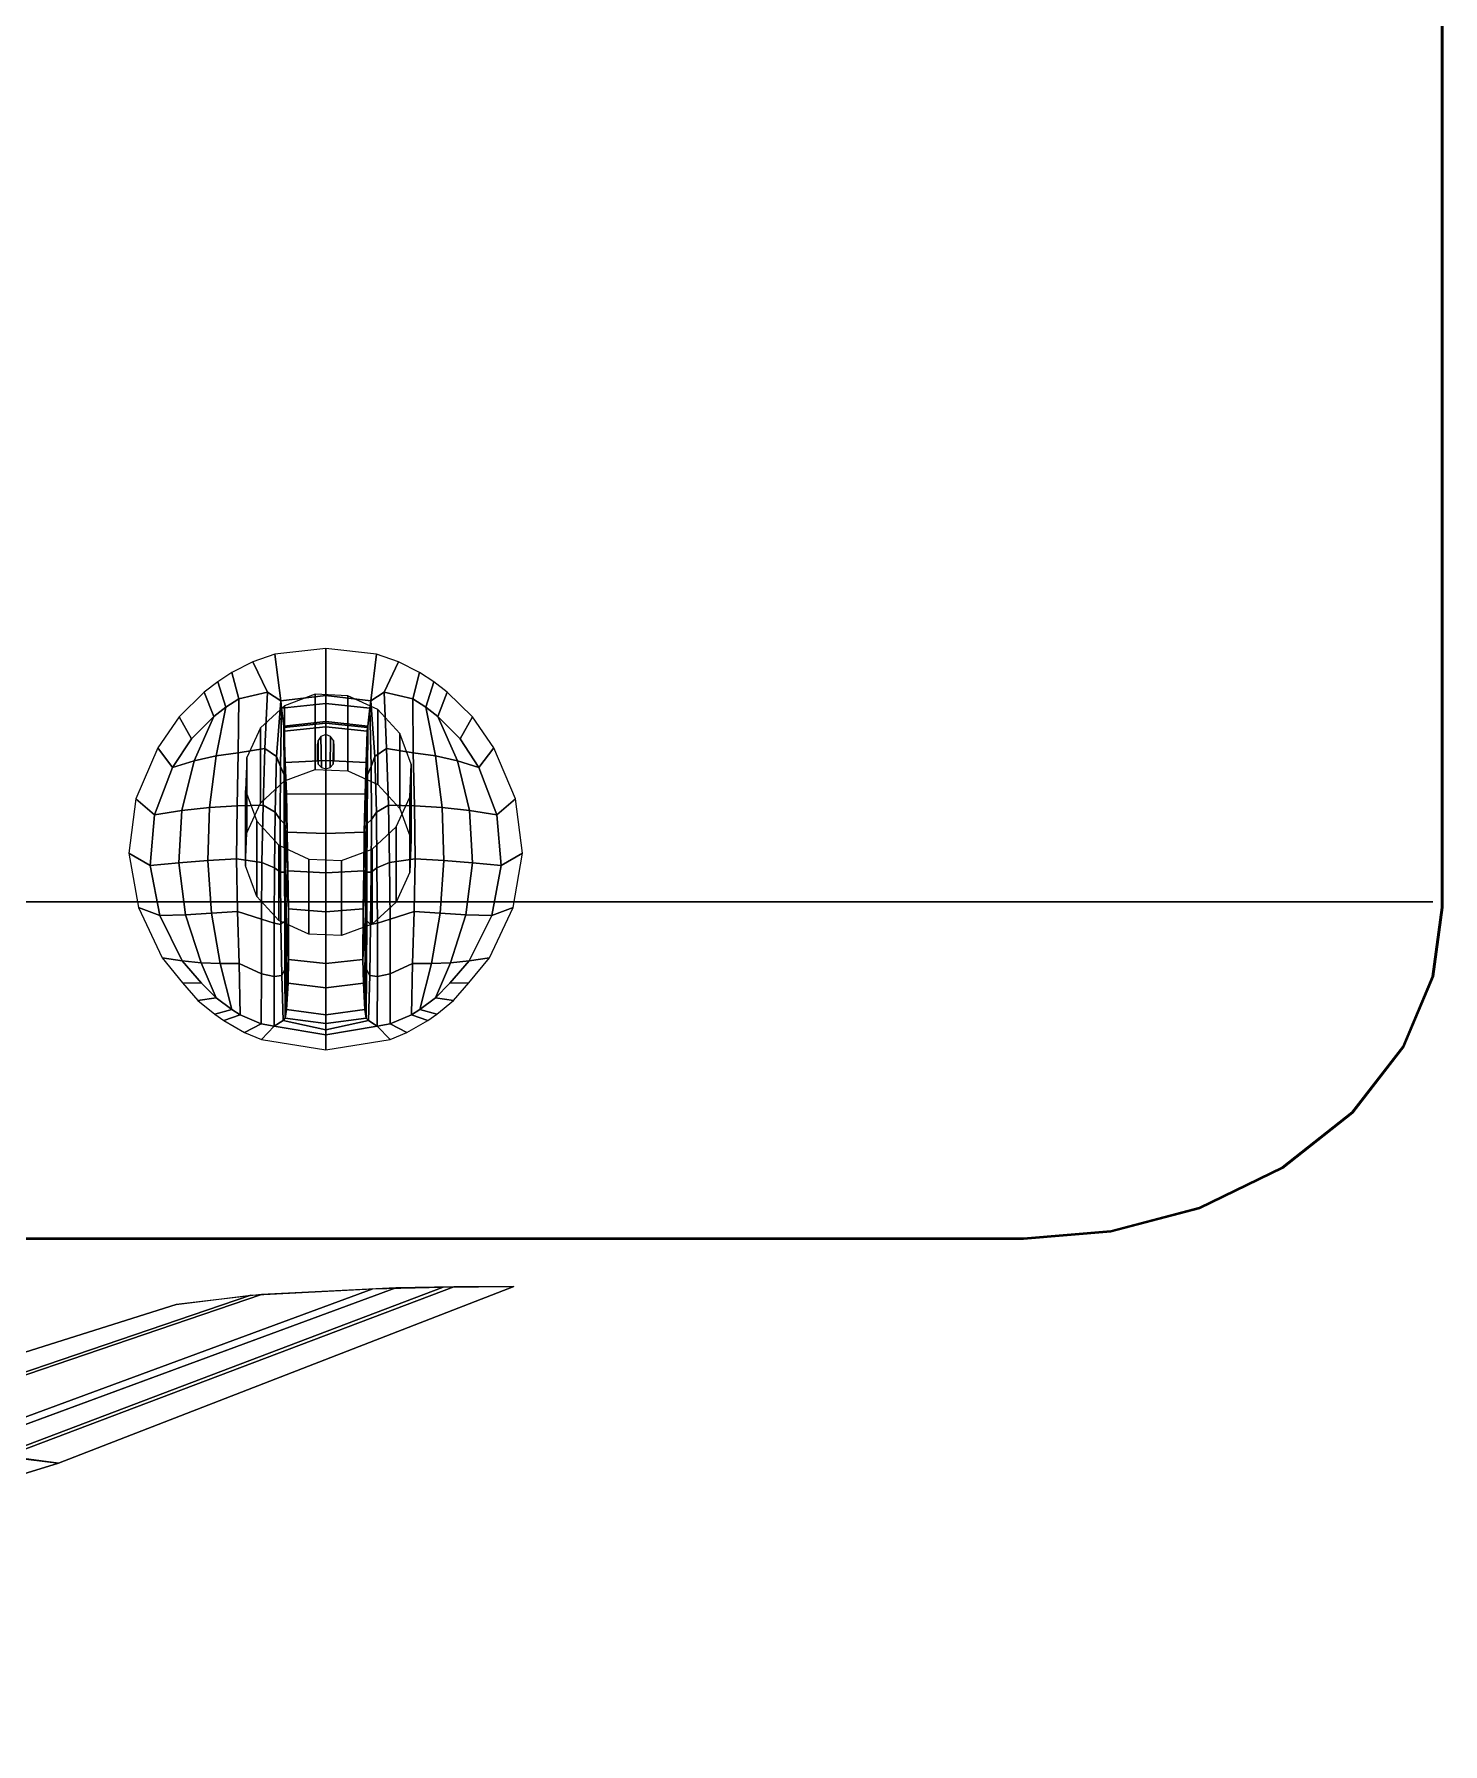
# Model space of a CAD drawing. Extents: x 126968 to 132038, y -1805 to 3860.
# Drawn here: x 127750.63 to 127763.97, y -172.46 to -156.27 of the extents above; entities that cross this region are included whole.
import ezdxf

# ---------------------------------------------------------------- set-up
doc = ezdxf.new("R2010")
doc.units = 0
doc.header["$MEASUREMENT"] = 0
doc.layers.get('0').update_dxf_attribs({"linetype": 'CONTINUOUS'})

msp = doc.modelspace()

# ---------------------------------------------------------------- meshes
mesh = msp.add_polyface()
corners = [(127760, -167.68, 1.328), (127760.828, -167.611, 1.345), (127761.67, -167.389, 1.402), (127762.457, -167.006, 1.499), (127763.119, -166.482, 1.632), (127763.602, -165.858, 1.79), (127763.883, -165.192, 1.959), (127763.971, -164.537, 2.125), (127760, -167.68, 0.53), (127760.828, -167.611, 0.548), (127761.67, -167.389, 0.604), (127762.457, -167.006, 0.701), (127763.119, -166.482, 0.834), (127763.602, -165.858, 0.992), (127763.883, -165.192, 1.162), (127763.971, -164.537, 1.328), (127763.971, -108.495, 3.621), (127763.883, -107.84, 3.621), (127763.602, -107.173, 3.621), (127763.119, -106.55, 3.621), (127762.457, -106.026, 3.621), (127761.67, -105.643, 3.621), (127760.828, -105.421, 3.621), (127760, -105.352, 3.621), (127763.971, -108.495, 2.823), (127763.883, -107.84, 2.823), (127763.602, -107.173, 2.823), (127763.119, -106.55, 2.823), (127762.457, -106.026, 2.823), (127761.67, -105.643, 2.823), (127760.828, -105.421, 2.823), (127760, -105.352, 2.823), (127695.41, -105.352, 3.621), (127694.582, -105.421, 3.621), (127693.74, -105.643, 3.621), (127692.953, -106.026, 3.621), (127692.291, -106.55, 3.621), (127691.808, -107.173, 3.621), (127691.527, -107.84, 3.621), (127691.44, -108.495, 3.621), (127695.41, -105.352, 2.823), (127694.582, -105.421, 2.823), (127693.74, -105.643, 2.823), (127692.953, -106.026, 2.823), (127692.291, -106.55, 2.823), (127691.808, -107.173, 2.823), (127691.527, -107.84, 2.823), (127691.44, -108.495, 2.823), (127691.44, -164.537, 1.328), (127691.527, -165.192, 1.162), (127691.808, -165.858, 0.992), (127692.291, -166.482, 0.834), (127692.953, -167.006, 0.701), (127693.74, -167.389, 0.604), (127694.582, -167.611, 0.548), (127695.41, -167.68, 0.53), (127691.44, -164.537, 2.125), (127691.527, -165.192, 1.959), (127691.808, -165.858, 1.79), (127692.291, -166.482, 1.632), (127692.953, -167.006, 1.499), (127693.74, -167.389, 1.402), (127694.582, -167.611, 1.345), (127695.41, -167.68, 1.328), (127763.971, -164.537, 2.125), (127763.971, -159.421, 2.859), (127763.971, -152.615, 3.399), (127763.971, -144.12, 3.745), (127763.971, -133.935, 3.898), (127763.971, -122.06, 3.856), (127763.971, -108.495, 3.621), (127763.971, -164.537, 1.328), (127763.971, -159.421, 2.062), (127763.971, -152.615, 2.602), (127763.971, -144.12, 2.948), (127763.971, -133.935, 3.1), (127763.971, -122.06, 3.059), (127763.971, -108.495, 2.823), (127691.44, -164.537, 2.125), (127691.44, -159.421, 2.859), (127691.44, -152.615, 3.399), (127691.44, -144.12, 3.745), (127691.44, -133.935, 3.898), (127691.44, -122.06, 3.856), (127691.44, -108.495, 3.621), (127691.44, -164.537, 1.328), (127691.44, -159.421, 2.062), (127691.44, -152.615, 2.602), (127691.44, -144.12, 2.948), (127691.44, -133.935, 3.1), (127691.44, -122.06, 3.059), (127691.44, -108.495, 2.823), (127695.41, -167.68, 1.328), (127760, -167.68, 1.328), (127695.41, -167.68, 0.53), (127760, -167.68, 0.53), (127760, -105.352, 3.621), (127695.41, -105.352, 3.621), (127760, -105.352, 2.823), (127695.41, -105.352, 2.823)]
mesh.append_faces([[corners[k] for k in face] for face in [(0, 8, 9, 1), (1, 9, 10, 2), (2, 10, 11, 3), (3, 11, 12, 4), (4, 12, 13, 5), (5, 13, 14, 6), (6, 14, 15, 7), (16, 24, 25, 17), (17, 25, 26, 18), (18, 26, 27, 19), (19, 27, 28, 20), (20, 28, 29, 21), (21, 29, 30, 22), (22, 30, 31, 23), (32, 40, 41, 33), (33, 41, 42, 34), (34, 42, 43, 35), (35, 43, 44, 36), (36, 44, 45, 37), (37, 45, 46, 38), (38, 46, 47, 39), (48, 49, 57, 56), (49, 50, 58, 57), (50, 51, 59, 58), (51, 52, 60, 59), (52, 53, 61, 60), (53, 54, 62, 61), (54, 55, 63, 62), (64, 71, 72, 65), (65, 72, 73, 66), (66, 73, 74, 67), (67, 74, 75, 68), (68, 75, 76, 69), (69, 76, 77, 70), (78, 79, 86, 85), (79, 80, 87, 86), (80, 81, 88, 87), (81, 82, 89, 88), (82, 83, 90, 89), (83, 84, 91, 90), (92, 94, 95, 93), (96, 98, 99, 97)]])
mesh = msp.add_polyface()
corners = [(127760, -167.67, 1.328), (127760.826, -167.601, 1.345), (127761.665, -167.379, 1.402), (127762.449, -166.998, 1.499), (127763.109, -166.475, 1.632), (127763.591, -165.854, 1.79), (127763.871, -165.19, 1.959), (127763.958, -164.537, 2.125), (127760, -167.67, 0.53), (127760.826, -167.601, 0.548), (127761.665, -167.379, 0.604), (127762.449, -166.998, 0.701), (127763.109, -166.475, 0.834), (127763.591, -165.854, 0.992), (127763.871, -165.19, 1.162), (127763.958, -164.537, 1.328), (127763.958, -108.495, 3.621), (127763.871, -107.842, 3.621), (127763.591, -107.178, 3.621), (127763.109, -106.556, 3.621), (127762.449, -106.034, 3.621), (127761.665, -105.652, 3.621), (127760.826, -105.431, 3.621), (127760, -105.362, 3.621), (127763.958, -108.495, 2.823), (127763.871, -107.842, 2.823), (127763.591, -107.178, 2.823), (127763.109, -106.556, 2.823), (127762.449, -106.034, 2.823), (127761.665, -105.652, 2.823), (127760.826, -105.431, 2.823), (127760, -105.362, 2.823), (127695.41, -105.362, 3.621), (127694.585, -105.431, 3.621), (127693.746, -105.652, 3.621), (127692.961, -106.034, 3.621), (127692.301, -106.556, 3.621), (127691.819, -107.178, 3.621), (127691.539, -107.842, 3.621), (127691.452, -108.495, 3.621), (127695.41, -105.362, 2.823), (127694.585, -105.431, 2.823), (127693.746, -105.652, 2.823), (127692.961, -106.034, 2.823), (127692.301, -106.556, 2.823), (127691.819, -107.178, 2.823), (127691.539, -107.842, 2.823), (127691.452, -108.495, 2.823), (127691.452, -164.537, 1.328), (127691.539, -165.19, 1.162), (127691.819, -165.854, 0.992), (127692.301, -166.475, 0.834), (127692.961, -166.998, 0.701), (127693.746, -167.379, 0.604), (127694.585, -167.601, 0.548), (127695.41, -167.67, 0.53), (127691.452, -164.537, 2.125), (127691.539, -165.19, 1.959), (127691.819, -165.854, 1.79), (127692.301, -166.475, 1.632), (127692.961, -166.998, 1.499), (127693.746, -167.379, 1.402), (127694.585, -167.601, 1.345), (127695.41, -167.67, 1.328), (127763.958, -164.537, 2.125), (127763.958, -159.421, 2.859), (127763.958, -152.615, 3.399), (127763.958, -144.12, 3.745), (127763.958, -133.935, 3.898), (127763.958, -122.06, 3.856), (127763.958, -108.495, 3.621), (127763.958, -164.537, 1.328), (127763.958, -159.421, 2.062), (127763.958, -152.615, 2.602), (127763.958, -144.12, 2.948), (127763.958, -133.935, 3.1), (127763.958, -122.06, 3.059), (127763.958, -108.495, 2.823), (127691.452, -164.537, 2.125), (127691.452, -159.421, 2.859), (127691.452, -152.615, 3.399), (127691.452, -144.12, 3.745), (127691.452, -133.935, 3.898), (127691.452, -122.06, 3.856), (127691.452, -108.495, 3.621), (127691.452, -164.537, 1.328), (127691.452, -159.421, 2.062), (127691.452, -152.615, 2.602), (127691.452, -144.12, 2.948), (127691.452, -133.935, 3.1), (127691.452, -122.06, 3.059), (127691.452, -108.495, 2.823), (127695.41, -167.67, 1.328), (127760, -167.67, 1.328), (127695.41, -167.67, 0.53), (127760, -167.67, 0.53), (127760, -105.362, 3.621), (127695.41, -105.362, 3.621), (127760, -105.362, 2.823), (127695.41, -105.362, 2.823)]
mesh.append_faces([[corners[k] for k in face] for face in [(0, 8, 9, 1), (1, 9, 10, 2), (2, 10, 11, 3), (3, 11, 12, 4), (4, 12, 13, 5), (5, 13, 14, 6), (6, 14, 15, 7), (16, 24, 25, 17), (17, 25, 26, 18), (18, 26, 27, 19), (19, 27, 28, 20), (20, 28, 29, 21), (21, 29, 30, 22), (22, 30, 31, 23), (32, 40, 41, 33), (33, 41, 42, 34), (34, 42, 43, 35), (35, 43, 44, 36), (36, 44, 45, 37), (37, 45, 46, 38), (38, 46, 47, 39), (48, 49, 57, 56), (49, 50, 58, 57), (50, 51, 59, 58), (51, 52, 60, 59), (52, 53, 61, 60), (53, 54, 62, 61), (54, 55, 63, 62), (64, 71, 72, 65), (65, 72, 73, 66), (66, 73, 74, 67), (67, 74, 75, 68), (68, 75, 76, 69), (69, 76, 77, 70), (78, 79, 86, 85), (79, 80, 87, 86), (80, 81, 88, 87), (81, 82, 89, 88), (82, 83, 90, 89), (83, 84, 91, 90), (92, 94, 95, 93), (96, 98, 99, 97)]])
mesh = msp.add_polyface()
corners = [(127753.542, -164.804, -1.143), (127753.233, -164.792, -1.138), (127753.833, -164.697, -1.103), (127752.951, -164.661, -1.09), (127754.06, -164.486, -1.024), (127752.741, -164.433, -1.004), (127754.19, -164.204, -0.918), (127752.634, -164.142, -0.895), (127753.542, -164.092, -2.976), (127753.233, -164.08, -2.972), (127753.833, -163.985, -2.936), (127754.203, -163.894, -0.802), (127752.951, -163.949, -2.923), (127752.647, -163.831, -0.779), (127754.06, -163.774, -2.857), (127752.741, -163.721, -2.838), (127754.096, -163.602, -0.693), (127752.777, -163.549, -0.673), (127754.19, -163.492, -2.752), (127753.886, -163.374, -0.607), (127752.634, -163.43, -2.728), (127753.004, -163.339, -0.594), (127753.604, -163.244, -0.559), (127753.295, -163.231, -0.554), (127754.203, -163.182, -2.636), (127752.647, -163.119, -2.612), (127754.096, -162.89, -2.526), (127752.777, -162.837, -2.507), (127753.886, -162.662, -2.441), (127753.004, -162.627, -2.428), (127753.604, -162.532, -2.392), (127753.295, -162.519, -2.387), (127753.475, -163.137, 0.619), (127753.475, -162.997, 0.599), (127753.467, -162.955, 0.593), (127753.464, -163.18, 0.625), (127753.464, -163.18, 0.625), (127753.467, -162.955, 0.593), (127753.44, -162.918, 0.588), (127753.435, -163.212, 0.631), (127753.435, -163.212, 0.631), (127753.44, -162.918, 0.588), (127753.394, -162.9, 0.586), (127753.394, -163.224, 0.632), (127753.394, -163.224, 0.632), (127753.394, -162.9, 0.586), (127753.348, -162.918, 0.588), (127753.353, -163.212, 0.631), (127753.353, -163.212, 0.631), (127753.348, -162.918, 0.588), (127753.321, -162.955, 0.593), (127753.323, -163.18, 0.625), (127753.323, -163.18, 0.625), (127753.321, -162.955, 0.593), (127753.313, -162.997, 0.599), (127753.313, -163.137, 0.619), (127754.75, -165.25, -1.468), (127754.57, -165.254, -0.861), (127754.433, -165.394, -0.892), (127754.604, -165.418, -1.519), (127754.782, -162.734, -0.657), (127754.666, -162.942, -0.25), (127754.844, -163.212, -0.321), (127754.985, -163.026, -0.749), (127754.574, -165.061, -0.786), (127754.433, -165.394, -0.892), (127754.57, -165.254, -0.861), (127754.753, -165.044, -0.801), (127753.881, -165.662, -0.794), (127753.394, -165.743, -0.83), (127753.394, -165.885, -1.67), (127754.004, -165.788, -1.639), (127753.881, -165.662, -0.794), (127753.798, -165.608, -0.547), (127753.394, -165.695, -0.545), (127753.394, -165.743, -0.83), (127753.394, -162.792, 0.548), (127753.394, -162.828, 0.565), (127753.787, -162.869, 0.526), (127753.79, -162.835, 0.51), (127753.394, -165.553, 0.048), (127753.765, -165.505, 0.039), (127753.751, -165.256, 0.343), (127753.394, -165.298, 0.361), (127753.394, -165.068, 0.498), (127753.394, -165.298, 0.361), (127753.751, -165.256, 0.343), (127753.746, -165.03, 0.472), (127753.394, -165.638, -0.204), (127753.778, -165.585, -0.207), (127753.765, -165.505, 0.039), (127753.394, -165.553, 0.048), (127753.394, -164.58, 0.613), (127753.394, -165.068, 0.498), (127753.746, -165.03, 0.472), (127753.748, -164.551, 0.582), (127753.767, -163.463, 0.609), (127753.394, -163.465, 0.651), (127753.394, -163.837, 0.669), (127753.759, -163.826, 0.631), (127753.753, -164.19, 0.622), (127753.759, -163.826, 0.631), (127753.394, -163.837, 0.669), (127753.394, -164.21, 0.657), (127753.753, -164.19, 0.622), (127753.394, -164.21, 0.657), (127753.394, -164.58, 0.613), (127753.748, -164.551, 0.582), (127753.394, -162.778, 0.534), (127753.394, -162.792, 0.548), (127753.79, -162.835, 0.51), (127753.791, -162.822, 0.496), (127753.787, -162.869, 0.526), (127753.394, -162.828, 0.565), (127753.394, -163.146, 0.613), (127753.777, -163.165, 0.573), (127753.394, -163.146, 0.613), (127753.394, -163.465, 0.651), (127753.767, -163.463, 0.609), (127753.777, -163.165, 0.573), (127754.222, -163.072, -0.237), (127754.433, -163.102, -0.259), (127754.34, -162.64, -0.171), (127754.218, -162.561, -0.15), (127754.433, -163.102, -0.259), (127754.641, -163.149, -0.287), (127754.454, -162.73, -0.194), (127754.34, -162.64, -0.171), (127754.641, -163.149, -0.287), (127754.844, -163.212, -0.321), (127754.666, -162.942, -0.25), (127754.454, -162.73, -0.194), (127754.233, -163.575, -0.347), (127754.495, -163.591, -0.371), (127754.433, -163.102, -0.259), (127754.222, -163.072, -0.237), (127754.495, -163.591, -0.371), (127754.756, -163.62, -0.402), (127754.641, -163.149, -0.287), (127754.433, -163.102, -0.259), (127754.756, -163.62, -0.402), (127755.014, -163.661, -0.438), (127754.844, -163.212, -0.321), (127754.641, -163.149, -0.287), (127754.239, -164.076, -0.473), (127754.512, -164.094, -0.5), (127754.495, -163.591, -0.371), (127754.233, -163.575, -0.347), (127754.512, -164.094, -0.5), (127754.784, -164.116, -0.53), (127754.756, -163.62, -0.402), (127754.495, -163.591, -0.371), (127754.784, -164.116, -0.53), (127755.055, -164.141, -0.564), (127755.014, -163.661, -0.438), (127754.756, -163.62, -0.402), (127754.231, -164.575, -0.607), (127754.476, -164.593, -0.633), (127754.512, -164.094, -0.5), (127754.239, -164.076, -0.473), (127754.476, -164.593, -0.633), (127754.721, -164.607, -0.66), (127754.784, -164.116, -0.53), (127754.512, -164.094, -0.5), (127754.721, -164.607, -0.66), (127754.966, -164.615, -0.688), (127755.055, -164.141, -0.564), (127754.784, -164.116, -0.53), (127754.215, -165.069, -0.755), (127754.394, -165.069, -0.771), (127754.476, -164.593, -0.633), (127754.231, -164.575, -0.607), (127754.394, -165.069, -0.771), (127754.574, -165.061, -0.786), (127754.721, -164.607, -0.66), (127754.476, -164.593, -0.633), (127754.574, -165.061, -0.786), (127754.753, -165.044, -0.801), (127754.966, -164.615, -0.688), (127754.721, -164.607, -0.66), (127754.205, -165.553, -0.934), (127754.284, -165.504, -0.921), (127754.394, -165.069, -0.771), (127754.215, -165.069, -0.755), (127754.284, -165.504, -0.921), (127754.433, -165.394, -0.892), (127754.574, -165.061, -0.786), (127754.394, -165.069, -0.771), (127753.811, -165.182, -0.326), (127753.78, -165.124, -0.09), (127753.778, -165.585, -0.207), (127753.798, -165.608, -0.547), (127753.819, -164.699, -0.157), (127753.782, -164.664, 0.027), (127753.78, -165.124, -0.09), (127753.811, -165.182, -0.326), (127753.824, -164.204, -0.02), (127753.827, -163.704, 0.101), (127753.787, -163.743, 0.262), (127753.784, -164.203, 0.144), (127753.824, -164.204, -0.02), (127753.784, -164.203, 0.144), (127753.782, -164.664, 0.027), (127753.819, -164.699, -0.157), (127753.823, -163.202, 0.213), (127753.789, -163.282, 0.379), (127753.787, -163.743, 0.262), (127753.827, -163.704, 0.101), (127753.812, -162.651, 0.256), (127753.791, -162.822, 0.496), (127753.789, -163.282, 0.379), (127753.823, -163.202, 0.213), (127753.778, -165.585, -0.207), (127753.78, -165.124, -0.09), (127753.766, -165.035, 0.18), (127753.765, -165.505, 0.039), (127753.775, -164.159, 0.311), (127753.784, -164.203, 0.144), (127753.787, -163.743, 0.262), (127753.78, -163.731, 0.375), (127753.784, -164.203, 0.144), (127753.775, -164.159, 0.311), (127753.77, -164.607, 0.244), (127753.782, -164.664, 0.027), (127753.789, -163.282, 0.379), (127753.791, -162.822, 0.496), (127753.79, -162.835, 0.51), (127753.784, -163.302, 0.44), (127753.784, -163.302, 0.44), (127753.78, -163.731, 0.375), (127753.787, -163.743, 0.262), (127753.789, -163.282, 0.379), (127753.766, -165.035, 0.18), (127753.78, -165.124, -0.09), (127753.782, -164.664, 0.027), (127753.77, -164.607, 0.244), (127753.78, -163.731, 0.375), (127753.784, -163.302, 0.44), (127753.759, -163.826, 0.631), (127753.753, -164.19, 0.622), (127753.775, -164.159, 0.311), (127753.78, -163.731, 0.375), (127753.753, -164.19, 0.622), (127753.748, -164.551, 0.582), (127753.77, -164.607, 0.244), (127753.775, -164.159, 0.311), (127753.748, -164.551, 0.582), (127753.746, -165.03, 0.472), (127753.79, -162.835, 0.51), (127753.787, -162.869, 0.526), (127753.777, -163.165, 0.573), (127753.784, -163.302, 0.44), (127753.784, -163.302, 0.44), (127753.777, -163.165, 0.573), (127753.767, -163.463, 0.609), (127753.759, -163.826, 0.631), (127753.746, -165.03, 0.472), (127753.751, -165.256, 0.343), (127753.766, -165.035, 0.18), (127753.77, -164.607, 0.244), (127753.765, -165.505, 0.039), (127753.766, -165.035, 0.18), (127753.751, -165.256, 0.343), (127753.812, -162.651, 0.256), (127753.823, -163.202, 0.213), (127753.859, -163.108, 0.047), (127753.82, -162.581, 0.157), (127753.82, -162.581, 0.157), (127753.859, -163.108, 0.047), (127753.97, -163.032, -0.116), (127753.947, -162.5, -0.027), (127753.947, -162.5, -0.027), (127753.97, -163.032, -0.116), (127754.222, -163.072, -0.237), (127754.218, -162.561, -0.15), (127753.823, -163.202, 0.213), (127753.827, -163.704, 0.101), (127753.873, -163.634, -0.062), (127753.859, -163.108, 0.047), (127753.859, -163.108, 0.047), (127753.873, -163.634, -0.062), (127753.987, -163.569, -0.224), (127753.97, -163.032, -0.116), (127753.97, -163.032, -0.116), (127753.987, -163.569, -0.224), (127754.233, -163.575, -0.347), (127754.222, -163.072, -0.237), (127753.827, -163.704, 0.101), (127753.824, -164.204, -0.02), (127753.879, -164.162, -0.188), (127753.873, -163.634, -0.062), (127753.873, -163.634, -0.062), (127753.879, -164.162, -0.188), (127753.998, -164.111, -0.352), (127753.987, -163.569, -0.224), (127753.998, -164.111, -0.352), (127754.239, -164.076, -0.473), (127754.233, -163.575, -0.347), (127753.987, -163.569, -0.224), (127753.819, -164.699, -0.157), (127753.883, -164.685, -0.337), (127753.879, -164.162, -0.188), (127753.824, -164.204, -0.02), (127753.879, -164.162, -0.188), (127753.883, -164.685, -0.337), (127754.003, -164.649, -0.496), (127753.998, -164.111, -0.352), (127753.998, -164.111, -0.352), (127754.003, -164.649, -0.496), (127754.231, -164.575, -0.607), (127754.239, -164.076, -0.473), (127753.811, -165.182, -0.326), (127753.884, -165.19, -0.53), (127753.883, -164.685, -0.337), (127753.819, -164.699, -0.157), (127753.883, -164.685, -0.337), (127753.884, -165.19, -0.53), (127754.003, -165.166, -0.672), (127754.003, -164.649, -0.496), (127754.003, -165.166, -0.672), (127754.215, -165.069, -0.755), (127754.231, -164.575, -0.607), (127754.003, -164.649, -0.496), (127753.811, -165.182, -0.326), (127753.798, -165.608, -0.547), (127753.881, -165.662, -0.794), (127753.884, -165.19, -0.53), (127753.884, -165.19, -0.53), (127753.881, -165.662, -0.794), (127754.005, -165.639, -0.903), (127754.003, -165.166, -0.672), (127754.003, -165.166, -0.672), (127754.005, -165.639, -0.903), (127754.205, -165.553, -0.934), (127754.215, -165.069, -0.755), (127753.82, -162.581, 0.157), (127753.947, -162.5, -0.027), (127754.084, -162.212, -0.487), (127753.874, -162.138, -0.463), (127754.282, -162.313, -0.519), (127754.084, -162.212, -0.487), (127753.947, -162.5, -0.027), (127754.218, -162.561, -0.15), (127753.778, -165.585, -0.207), (127753.394, -165.638, -0.204), (127753.394, -165.695, -0.545), (127753.798, -165.608, -0.547), (127753.394, -162.778, 0.534), (127753.791, -162.822, 0.496), (127753.812, -162.651, 0.256), (127753.394, -162.605, 0.289), (127753.394, -162.531, 0.185), (127753.82, -162.581, 0.157), (127753.874, -162.138, -0.463), (127753.394, -162.084, -0.446), (127753.394, -162.531, 0.185), (127753.394, -162.605, 0.289), (127753.812, -162.651, 0.256), (127753.82, -162.581, 0.157), (127754.162, -165.722, -1.617), (127754.36, -165.608, -1.581), (127754.205, -165.553, -0.934), (127754.005, -165.639, -0.903), (127754.004, -165.788, -1.639), (127754.162, -165.722, -1.617), (127754.005, -165.639, -0.903), (127753.881, -165.662, -0.794), (127754.433, -165.394, -0.892), (127754.284, -165.504, -0.921), (127754.445, -165.549, -1.562), (127754.604, -165.418, -1.519), (127754.753, -165.044, -0.801), (127754.57, -165.254, -0.861), (127754.75, -165.25, -1.468), (127754.943, -165.014, -1.389), (127754.943, -165.014, -1.389), (127755.168, -164.538, -1.236), (127754.966, -164.615, -0.688), (127754.753, -165.044, -0.801), (127755.168, -164.538, -1.236), (127755.257, -164.025, -1.07), (127755.055, -164.141, -0.564), (127754.966, -164.615, -0.688), (127755.257, -164.025, -1.07), (127755.191, -163.509, -0.904), (127755.014, -163.661, -0.438), (127755.055, -164.141, -0.564), (127755.191, -163.509, -0.904), (127754.985, -163.026, -0.749), (127754.844, -163.212, -0.321), (127755.014, -163.661, -0.438), (127754.545, -162.5, -0.579), (127754.454, -162.73, -0.194), (127754.666, -162.942, -0.25), (127754.782, -162.734, -0.657), (127754.545, -162.5, -0.579), (127754.417, -162.4, -0.547), (127754.34, -162.64, -0.171), (127754.454, -162.73, -0.194), (127754.417, -162.4, -0.547), (127754.282, -162.313, -0.519), (127754.218, -162.561, -0.15), (127754.34, -162.64, -0.171), (127754.36, -165.608, -1.581), (127754.445, -165.549, -1.562), (127754.284, -165.504, -0.921), (127754.205, -165.553, -0.934), (127752.038, -165.25, -1.468), (127752.184, -165.418, -1.519), (127752.355, -165.394, -0.892), (127752.218, -165.254, -0.861), (127752.006, -162.734, -0.657), (127751.803, -163.026, -0.749), (127751.944, -163.212, -0.321), (127752.122, -162.942, -0.25), (127752.214, -165.061, -0.786), (127752.035, -165.044, -0.801), (127752.218, -165.254, -0.861), (127752.355, -165.394, -0.892), (127752.907, -165.662, -0.794), (127752.784, -165.788, -1.639), (127753.394, -165.885, -1.67), (127753.394, -165.743, -0.83), (127752.907, -165.662, -0.794), (127753.394, -165.743, -0.83), (127753.394, -165.695, -0.545), (127752.99, -165.608, -0.547), (127753.394, -162.792, 0.548), (127752.998, -162.835, 0.51), (127753.001, -162.869, 0.526), (127753.394, -162.828, 0.565), (127753.394, -165.553, 0.048), (127753.394, -165.298, 0.361), (127753.037, -165.256, 0.343), (127753.023, -165.505, 0.039), (127753.394, -165.068, 0.498), (127753.042, -165.03, 0.472), (127753.037, -165.256, 0.343), (127753.394, -165.298, 0.361), (127753.394, -165.638, -0.204), (127753.394, -165.553, 0.048), (127753.023, -165.505, 0.039), (127753.01, -165.585, -0.207), (127753.394, -164.58, 0.613), (127753.04, -164.551, 0.582), (127753.042, -165.03, 0.472), (127753.394, -165.068, 0.498), (127753.021, -163.463, 0.609), (127753.029, -163.826, 0.631), (127753.394, -163.837, 0.669), (127753.394, -163.465, 0.651), (127753.035, -164.19, 0.622), (127753.394, -164.21, 0.657), (127753.394, -163.837, 0.669), (127753.029, -163.826, 0.631), (127753.035, -164.19, 0.622), (127753.04, -164.551, 0.582), (127753.394, -164.58, 0.613), (127753.394, -164.21, 0.657), (127753.394, -162.778, 0.534), (127752.997, -162.822, 0.496), (127752.998, -162.835, 0.51), (127753.394, -162.792, 0.548), (127753.001, -162.869, 0.526), (127753.011, -163.165, 0.573), (127753.394, -163.146, 0.613), (127753.394, -162.828, 0.565), (127753.394, -163.146, 0.613), (127753.011, -163.165, 0.573), (127753.021, -163.463, 0.609), (127753.394, -163.465, 0.651), (127752.566, -163.072, -0.237), (127752.57, -162.561, -0.15), (127752.448, -162.64, -0.171), (127752.355, -163.102, -0.259), (127752.355, -163.102, -0.259), (127752.448, -162.64, -0.171), (127752.334, -162.73, -0.194), (127752.147, -163.149, -0.287), (127752.147, -163.149, -0.287), (127752.334, -162.73, -0.194), (127752.122, -162.942, -0.25), (127751.944, -163.212, -0.321), (127752.555, -163.575, -0.347), (127752.566, -163.072, -0.237), (127752.355, -163.102, -0.259), (127752.293, -163.591, -0.371), (127752.293, -163.591, -0.371), (127752.355, -163.102, -0.259), (127752.147, -163.149, -0.287), (127752.032, -163.62, -0.402), (127752.032, -163.62, -0.402), (127752.147, -163.149, -0.287), (127751.944, -163.212, -0.321), (127751.774, -163.661, -0.438), (127752.548, -164.076, -0.473), (127752.555, -163.575, -0.347), (127752.293, -163.591, -0.371), (127752.276, -164.094, -0.5), (127752.276, -164.094, -0.5), (127752.293, -163.591, -0.371), (127752.032, -163.62, -0.402), (127752.003, -164.116, -0.53), (127752.003, -164.116, -0.53), (127752.032, -163.62, -0.402), (127751.774, -163.661, -0.438), (127751.732, -164.141, -0.564), (127752.557, -164.575, -0.607), (127752.548, -164.076, -0.473), (127752.276, -164.094, -0.5), (127752.312, -164.593, -0.633), (127752.312, -164.593, -0.633), (127752.276, -164.094, -0.5), (127752.003, -164.116, -0.53), (127752.067, -164.607, -0.66), (127752.067, -164.607, -0.66), (127752.003, -164.116, -0.53), (127751.732, -164.141, -0.564), (127751.822, -164.615, -0.688), (127752.573, -165.069, -0.755), (127752.557, -164.575, -0.607), (127752.312, -164.593, -0.633), (127752.394, -165.069, -0.771), (127752.394, -165.069, -0.771), (127752.312, -164.593, -0.633), (127752.067, -164.607, -0.66), (127752.214, -165.061, -0.786), (127752.214, -165.061, -0.786), (127752.067, -164.607, -0.66), (127751.822, -164.615, -0.688), (127752.035, -165.044, -0.801), (127752.583, -165.553, -0.934), (127752.573, -165.069, -0.755), (127752.394, -165.069, -0.771), (127752.504, -165.504, -0.921), (127752.504, -165.504, -0.921), (127752.394, -165.069, -0.771), (127752.214, -165.061, -0.786), (127752.355, -165.394, -0.892), (127752.977, -165.182, -0.326), (127752.99, -165.608, -0.547), (127753.01, -165.585, -0.207), (127753.008, -165.124, -0.09), (127752.969, -164.699, -0.157), (127752.977, -165.182, -0.326), (127753.008, -165.124, -0.09), (127753.006, -164.664, 0.027), (127752.964, -164.204, -0.02), (127753.003, -164.203, 0.144), (127753.001, -163.743, 0.262), (127752.961, -163.704, 0.101), (127752.964, -164.204, -0.02), (127752.969, -164.699, -0.157), (127753.006, -164.664, 0.027), (127753.003, -164.203, 0.144), (127752.965, -163.202, 0.213), (127752.961, -163.704, 0.101), (127753.001, -163.743, 0.262), (127752.999, -163.282, 0.379), (127752.976, -162.651, 0.256), (127752.965, -163.202, 0.213), (127752.999, -163.282, 0.379), (127752.997, -162.822, 0.496), (127753.01, -165.585, -0.207), (127753.023, -165.505, 0.039), (127753.022, -165.035, 0.18), (127753.008, -165.124, -0.09), (127753.013, -164.159, 0.311), (127753.008, -163.731, 0.375), (127753.001, -163.743, 0.262), (127753.003, -164.203, 0.144), (127753.003, -164.203, 0.144), (127753.006, -164.664, 0.027), (127753.018, -164.607, 0.244), (127753.013, -164.159, 0.311), (127752.999, -163.282, 0.379), (127753.004, -163.302, 0.44), (127752.998, -162.835, 0.51), (127752.997, -162.822, 0.496), (127753.004, -163.302, 0.44), (127752.999, -163.282, 0.379), (127753.001, -163.743, 0.262), (127753.008, -163.731, 0.375), (127753.022, -165.035, 0.18), (127753.018, -164.607, 0.244), (127753.006, -164.664, 0.027), (127753.008, -165.124, -0.09), (127753.008, -163.731, 0.375), (127753.035, -164.19, 0.622), (127753.029, -163.826, 0.631), (127753.004, -163.302, 0.44), (127753.013, -164.159, 0.311), (127753.04, -164.551, 0.582), (127753.035, -164.19, 0.622), (127753.008, -163.731, 0.375), (127753.018, -164.607, 0.244), (127753.042, -165.03, 0.472), (127753.04, -164.551, 0.582), (127753.013, -164.159, 0.311), (127752.998, -162.835, 0.51), (127753.004, -163.302, 0.44), (127753.011, -163.165, 0.573), (127753.001, -162.869, 0.526), (127753.004, -163.302, 0.44), (127753.029, -163.826, 0.631), (127753.021, -163.463, 0.609), (127753.011, -163.165, 0.573), (127753.042, -165.03, 0.472), (127753.018, -164.607, 0.244), (127753.022, -165.035, 0.18), (127753.037, -165.256, 0.343), (127753.023, -165.505, 0.039), (127753.037, -165.256, 0.343), (127753.022, -165.035, 0.18), (127752.976, -162.651, 0.256), (127752.968, -162.581, 0.157), (127752.929, -163.108, 0.047), (127752.965, -163.202, 0.213), (127752.968, -162.581, 0.157), (127752.841, -162.5, -0.027), (127752.818, -163.032, -0.116), (127752.929, -163.108, 0.047), (127752.841, -162.5, -0.027), (127752.57, -162.561, -0.15), (127752.566, -163.072, -0.237), (127752.818, -163.032, -0.116), (127752.965, -163.202, 0.213), (127752.929, -163.108, 0.047), (127752.915, -163.634, -0.062), (127752.961, -163.704, 0.101), (127752.929, -163.108, 0.047), (127752.818, -163.032, -0.116), (127752.801, -163.569, -0.224), (127752.915, -163.634, -0.062), (127752.818, -163.032, -0.116), (127752.566, -163.072, -0.237), (127752.555, -163.575, -0.347), (127752.801, -163.569, -0.224), (127752.961, -163.704, 0.101), (127752.915, -163.634, -0.062), (127752.909, -164.162, -0.188), (127752.964, -164.204, -0.02), (127752.915, -163.634, -0.062), (127752.801, -163.569, -0.224), (127752.79, -164.111, -0.352), (127752.909, -164.162, -0.188), (127752.79, -164.111, -0.352), (127752.801, -163.569, -0.224), (127752.555, -163.575, -0.347), (127752.548, -164.076, -0.473), (127752.969, -164.699, -0.157), (127752.964, -164.204, -0.02), (127752.909, -164.162, -0.188), (127752.905, -164.685, -0.337), (127752.909, -164.162, -0.188), (127752.79, -164.111, -0.352), (127752.785, -164.649, -0.496), (127752.905, -164.685, -0.337), (127752.79, -164.111, -0.352), (127752.548, -164.076, -0.473), (127752.557, -164.575, -0.607), (127752.785, -164.649, -0.496), (127752.977, -165.182, -0.326), (127752.969, -164.699, -0.157), (127752.905, -164.685, -0.337), (127752.904, -165.19, -0.53), (127752.905, -164.685, -0.337), (127752.785, -164.649, -0.496), (127752.785, -165.166, -0.672), (127752.904, -165.19, -0.53), (127752.785, -165.166, -0.672), (127752.785, -164.649, -0.496), (127752.557, -164.575, -0.607), (127752.573, -165.069, -0.755), (127752.977, -165.182, -0.326), (127752.904, -165.19, -0.53), (127752.907, -165.662, -0.794), (127752.99, -165.608, -0.547), (127752.904, -165.19, -0.53), (127752.785, -165.166, -0.672), (127752.783, -165.639, -0.903), (127752.907, -165.662, -0.794), (127752.785, -165.166, -0.672), (127752.573, -165.069, -0.755), (127752.583, -165.553, -0.934), (127752.783, -165.639, -0.903), (127752.968, -162.581, 0.157), (127752.913, -162.138, -0.463), (127752.704, -162.212, -0.487), (127752.841, -162.5, -0.027), (127752.506, -162.313, -0.519), (127752.57, -162.561, -0.15), (127752.841, -162.5, -0.027), (127752.704, -162.212, -0.487), (127753.01, -165.585, -0.207), (127752.99, -165.608, -0.547), (127753.394, -165.695, -0.545), (127753.394, -165.638, -0.204), (127753.394, -162.778, 0.534), (127753.394, -162.605, 0.289), (127752.976, -162.651, 0.256), (127752.997, -162.822, 0.496), (127753.394, -162.531, 0.185), (127753.394, -162.084, -0.446), (127752.913, -162.138, -0.463), (127752.968, -162.581, 0.157), (127753.394, -162.531, 0.185), (127752.968, -162.581, 0.157), (127752.976, -162.651, 0.256), (127753.394, -162.605, 0.289), (127752.626, -165.722, -1.617), (127752.783, -165.639, -0.903), (127752.583, -165.553, -0.934), (127752.428, -165.608, -1.581), (127752.784, -165.788, -1.639), (127752.907, -165.662, -0.794), (127752.783, -165.639, -0.903), (127752.626, -165.722, -1.617), (127752.355, -165.394, -0.892), (127752.184, -165.418, -1.519), (127752.343, -165.549, -1.562), (127752.504, -165.504, -0.921), (127752.035, -165.044, -0.801), (127751.845, -165.014, -1.389), (127752.038, -165.25, -1.468), (127752.218, -165.254, -0.861), (127751.845, -165.014, -1.389), (127752.035, -165.044, -0.801), (127751.822, -164.615, -0.688), (127751.62, -164.538, -1.236), (127751.62, -164.538, -1.236), (127751.822, -164.615, -0.688), (127751.732, -164.141, -0.564), (127751.531, -164.025, -1.07), (127751.531, -164.025, -1.07), (127751.732, -164.141, -0.564), (127751.774, -163.661, -0.438), (127751.597, -163.509, -0.904), (127751.597, -163.509, -0.904), (127751.774, -163.661, -0.438), (127751.944, -163.212, -0.321), (127751.803, -163.026, -0.749), (127752.243, -162.5, -0.579), (127752.006, -162.734, -0.657), (127752.122, -162.942, -0.25), (127752.334, -162.73, -0.194), (127752.243, -162.5, -0.579), (127752.334, -162.73, -0.194), (127752.448, -162.64, -0.171), (127752.371, -162.4, -0.547), (127752.371, -162.4, -0.547), (127752.448, -162.64, -0.171), (127752.57, -162.561, -0.15), (127752.506, -162.313, -0.519), (127752.428, -165.608, -1.581), (127752.583, -165.553, -0.934), (127752.504, -165.504, -0.921), (127752.343, -165.549, -1.562)]
mesh.append_faces([[corners[k] for k in face] for face in [(22, 19, 28, 30), (19, 16, 26, 28), (16, 11, 24, 26), (11, 6, 18, 24), (6, 4, 14, 18), (4, 2, 10, 14), (2, 0, 8, 10), (0, 1, 9, 8), (1, 3, 12, 9), (3, 5, 15, 12), (5, 7, 20, 15), (7, 13, 25, 20), (13, 17, 27, 25), (17, 21, 29, 27), (21, 23, 31, 29), (23, 22, 30, 31), (32, 33, 34, 35), (36, 37, 38, 39), (40, 41, 42, 43), (44, 45, 46, 47), (48, 49, 50, 51), (52, 53, 54, 55), (56, 57, 58, 59), (60, 61, 62, 63), (64, 65, 66, 67), (68, 69, 70, 71), (72, 73, 74, 75), (76, 77, 78, 79), (80, 81, 82, 83), (84, 85, 86, 87), (88, 89, 90, 91), (92, 93, 94, 95), (96, 97, 98, 99), (100, 101, 102, 103), (104, 105, 106, 107), (108, 109, 110, 111), (112, 113, 114, 115), (116, 117, 118, 119), (120, 121, 122, 123), (124, 125, 126, 127), (128, 129, 130, 131), (132, 133, 134, 135), (136, 137, 138, 139), (140, 141, 142, 143), (144, 145, 146, 147), (148, 149, 150, 151), (152, 153, 154, 155), (156, 157, 158, 159), (160, 161, 162, 163), (164, 165, 166, 167), (168, 169, 170, 171), (172, 173, 174, 175), (176, 177, 178, 179), (180, 181, 182, 183), (184, 185, 186, 187), (188, 189, 190, 191), (192, 193, 194, 195), (196, 197, 198, 199), (200, 201, 202, 203), (204, 205, 206, 207), (208, 209, 210, 211), (212, 213, 214, 215), (216, 217, 218, 219), (220, 221, 222, 223), (224, 225, 226, 227), (228, 229, 230, 231), (232, 233, 234, 235), (236, 237, 238, 239), (240, 241, 242, 243), (244, 245, 246, 247), (248, 249, 250, 251), (252, 253, 254, 255), (256, 257, 258, 259), (260, 261, 262, 262), (263, 264, 265, 266), (267, 268, 269, 270), (271, 272, 273, 274), (275, 276, 277, 278), (279, 280, 281, 282), (283, 284, 285, 286), (287, 288, 289, 290), (291, 292, 293, 294), (295, 296, 297, 298), (299, 300, 301, 302), (303, 304, 305, 306), (307, 308, 309, 310), (311, 312, 313, 314), (315, 316, 317, 318), (319, 320, 321, 322), (323, 324, 325, 326), (327, 328, 329, 330), (331, 332, 333, 334), (335, 336, 337, 338), (339, 340, 341, 342), (343, 344, 345, 346), (347, 348, 349, 350), (351, 352, 353, 354), (355, 356, 357, 358), (359, 360, 361, 362), (363, 364, 365, 366), (367, 368, 369, 370), (371, 372, 373, 374), (375, 376, 377, 378), (379, 380, 381, 382), (383, 384, 385, 386), (387, 388, 389, 390), (391, 392, 393, 394), (395, 396, 397, 398), (399, 400, 401, 402), (403, 404, 405, 406), (407, 408, 409, 410), (411, 412, 413, 414), (415, 416, 417, 418), (419, 420, 421, 422), (423, 424, 425, 426), (427, 428, 429, 430), (431, 432, 433, 434), (435, 436, 437, 438), (439, 440, 441, 442), (443, 444, 445, 446), (447, 448, 449, 450), (451, 452, 453, 454), (455, 456, 457, 458), (459, 460, 461, 462), (463, 464, 465, 466), (467, 468, 469, 470), (471, 472, 473, 474), (475, 476, 477, 478), (479, 480, 481, 482), (483, 484, 485, 486), (487, 488, 489, 490), (491, 492, 493, 494), (495, 496, 497, 498), (499, 500, 501, 502), (503, 504, 505, 506), (507, 508, 509, 510), (511, 512, 513, 514), (515, 516, 517, 518), (519, 520, 521, 522), (523, 524, 525, 526), (527, 528, 529, 530), (531, 532, 533, 534), (535, 536, 537, 538), (539, 540, 541, 542), (543, 544, 545, 546), (547, 548, 549, 550), (551, 552, 553, 554), (555, 556, 557, 558), (559, 560, 561, 562), (563, 564, 565, 566), (567, 568, 569, 570), (571, 572, 573, 574), (575, 576, 577, 578), (579, 580, 581, 582), (583, 584, 585, 586), (587, 588, 589, 590), (591, 592, 593, 594), (595, 596, 597, 598), (599, 600, 601, 602), (603, 604, 605, 606), (607, 608, 609, 610), (611, 612, 613, 613), (614, 615, 616, 617), (618, 619, 620, 621), (622, 623, 624, 625), (626, 627, 628, 629), (630, 631, 632, 633), (634, 635, 636, 637), (638, 639, 640, 641), (642, 643, 644, 645), (646, 647, 648, 649), (650, 651, 652, 653), (654, 655, 656, 657), (658, 659, 660, 661), (662, 663, 664, 665), (666, 667, 668, 669), (670, 671, 672, 673), (674, 675, 676, 677), (678, 679, 680, 681), (682, 683, 684, 685), (686, 687, 688, 689), (690, 691, 692, 693), (694, 695, 696, 697), (698, 699, 700, 701), (702, 703, 704, 705), (706, 707, 708, 709), (710, 711, 712, 713), (714, 715, 716, 717), (718, 719, 720, 721), (722, 723, 724, 725), (726, 727, 728, 729), (730, 731, 732, 733), (734, 735, 736, 737), (738, 739, 740, 741), (742, 743, 744, 745), (746, 747, 748, 749), (750, 751, 752, 753), (754, 755, 756, 757)]])
mesh = msp.add_polyface()
corners = [(127691.619, -164.485, -60.049), (127691.619, -164.485, -60.35), (127763.875, -164.485, -60.049), (127763.875, -164.485, -60.35)]
mesh.append_faces([[corners[k] for k in face] for face in [(0, 1, 3, 2)]])
mesh = msp.add_polyface()
corners = [(127700.032, -168.127, -10.086), (127709.276, -171.048, -10.048), (127713.756, -172.076, -10.054), (127718.323, -172.813, -10.059), (127722.948, -173.256, -10.063), (127727.603, -173.404, -10.064), (127701.134, -168.141, -6.74), (127718.294, -172.81, -6.619), (127722.933, -173.25, -6.618), (127727.597, -173.159, -6.676), (127727.6, -173.397, -6.617), (127732.156, -173.02, -6.679), (127732.266, -173.25, -6.618), (127736.69, -172.603, -6.686), (127736.905, -172.81, -6.62), (127741.175, -171.908, -6.698), (127741.488, -172.076, -6.623), (127745.583, -170.932, -6.712), (127745.987, -171.051, -6.626), (127749.888, -169.677, -6.727), (127750.37, -169.735, -6.63), (127754.058, -168.141, -6.744), (127701.134, -168.141, -6.74), (127702.416, -168.202, -7.356), (127703.226, -168.299, -8.342), (127754.058, -168.141, -6.744), (127749.716, -169.671, -9.902), (127745.456, -170.924, -9.929), (127741.087, -171.903, -9.953), (127736.637, -172.604, -9.973), (127732.133, -173.025, -9.988), (127727.603, -173.166, -9.993), (127702.523, -168.21, -9.242), (127709.749, -170.924, -9.929), (127714.118, -171.903, -9.953), (127718.568, -172.604, -9.973), (127723.072, -173.025, -9.988), (127708.806, -171.177, -6.597), (127713.397, -172.253, -6.597), (127718.081, -173.024, -6.597), (127722.827, -173.487, -6.597), (127727.603, -173.642, -6.597), (127732.379, -173.487, -6.597), (127737.124, -173.024, -6.597), (127741.808, -172.253, -6.597), (127746.399, -171.177, -6.597), (127750.865, -169.8, -6.597), (127700.032, -168.127, -6.597), (127700.591, -168.131, -6.633), (127700.698, -168.132, -10.035), (127701.366, -168.148, -9.875), (127704.34, -169.8, -10.086), (127704.34, -169.8, -6.597), (127704.829, -169.735, -6.629), (127704.913, -169.731, -10.042), (127705.293, -169.673, -6.724), (127705.305, -169.677, -6.724), (127705.489, -169.671, -9.902), (127706.434, -169.572, -7.375), (127706.524, -169.574, -9.235), (127707.119, -169.525, -8.342), (127708.806, -171.177, -10.086), (127709.213, -171.051, -6.625), (127709.592, -170.928, -6.709), (127709.61, -170.932, -6.709), (127710.554, -170.691, -7.399), (127710.625, -170.693, -9.222), (127711.101, -170.549, -8.342), (127713.397, -172.253, -10.086), (127713.711, -172.076, -6.622), (127714, -171.904, -6.696), (127714.019, -171.907, -6.696), (127714.75, -171.56, -7.424), (127714.804, -171.564, -9.209), (127715.157, -171.359, -8.342), (127718.081, -173.024, -10.086), (127718.488, -172.601, -6.685), (127718.504, -172.603, -6.685), (127719.003, -172.181, -7.444), (127719.039, -172.186, -9.199), (127719.272, -171.945, -8.342), (127722.827, -173.487, -10.086), (127723.029, -173.02, -6.678), (127723.038, -173.02, -6.678), (127723.292, -172.554, -7.458), (127723.312, -172.561, -9.193), (127723.427, -172.3, -8.342), (127727.596, -173.159, -6.676), (127727.6, -172.678, -7.463), (127727.603, -172.419, -8.342), (127727.603, -173.642, -10.086), (127727.603, -172.685, -9.191), (127731.778, -172.3, -8.342), (127731.893, -172.561, -9.193), (127731.908, -172.554, -7.459), (127732.163, -173.02, -6.679), (127732.257, -173.256, -10.063), (127732.379, -173.487, -10.086), (127735.933, -171.945, -8.342), (127736.166, -172.186, -9.199), (127736.197, -172.181, -7.446), (127736.705, -172.601, -6.686), (127736.882, -172.813, -10.059), (127737.124, -173.024, -10.086), (127740.048, -171.359, -8.342), (127740.401, -171.564, -9.209), (127740.45, -171.561, -7.426), (127741.193, -171.904, -6.698), (127741.449, -172.076, -10.054), (127741.808, -172.253, -10.086), (127744.104, -170.549, -8.342), (127744.58, -170.693, -9.222), (127744.646, -170.691, -7.402), (127745.601, -170.928, -6.712), (127745.929, -171.048, -10.048), (127746.399, -171.177, -10.086), (127748.086, -169.525, -8.342), (127748.682, -169.574, -9.235), (127748.766, -169.572, -7.378), (127749.899, -169.673, -6.727), (127750.292, -169.731, -10.042), (127750.865, -169.8, -10.086), (127751.979, -168.299, -8.342), (127752.683, -168.21, -9.242), (127752.785, -168.202, -7.36), (127753.84, -168.148, -9.875), (127754.507, -168.132, -10.035), (127754.608, -168.131, -6.634), (127755.174, -168.127, -10.086), (127755.174, -168.127, -6.597)]
mesh.append_faces([[corners[k] for k in face] for face in [(0, 49, 54, 51), (49, 50, 57, 54), (51, 54, 1, 61), (54, 57, 33, 1), (61, 1, 2, 68), (1, 33, 34, 2), (68, 2, 3, 75), (2, 34, 35, 3), (75, 3, 4, 81), (3, 35, 36, 4), (81, 4, 5, 90), (4, 36, 31, 5), (90, 5, 96, 97), (5, 31, 30, 96), (97, 96, 102, 103), (96, 30, 29, 102), (103, 102, 108, 109), (102, 29, 28, 108), (109, 108, 114, 115), (108, 28, 27, 114), (115, 114, 120, 121), (114, 27, 26, 120), (121, 120, 126, 128), (120, 26, 125, 126), (6, 48, 53, 56), (48, 47, 52, 53), (56, 53, 62, 64), (53, 52, 37, 62), (64, 62, 69, 71), (62, 37, 38, 69), (71, 69, 7, 77), (69, 38, 39, 7), (77, 7, 8, 83), (7, 39, 40, 8), (83, 8, 10, 9), (8, 40, 41, 10), (9, 10, 12, 11), (10, 41, 42, 12), (11, 12, 14, 13), (12, 42, 43, 14), (13, 14, 16, 15), (14, 43, 44, 16), (15, 16, 18, 17), (16, 44, 45, 18), (17, 18, 20, 19), (18, 45, 46, 20), (19, 20, 127, 21), (20, 46, 129, 127), (22, 55, 58, 23), (23, 58, 60, 24), (55, 63, 65, 58), (58, 65, 67, 60), (63, 70, 72, 65), (65, 72, 74, 67), (70, 76, 78, 72), (72, 78, 80, 74), (76, 82, 84, 78), (78, 84, 86, 80), (82, 87, 88, 84), (84, 88, 89, 86), (87, 95, 94, 88), (88, 94, 92, 89), (95, 101, 100, 94), (94, 100, 98, 92), (101, 107, 106, 100), (100, 106, 104, 98), (107, 113, 112, 106), (106, 112, 110, 104), (113, 119, 118, 112), (112, 118, 116, 110), (119, 25, 124, 118), (118, 124, 122, 116), (122, 123, 117, 116), (123, 125, 26, 117), (116, 117, 111, 110), (117, 26, 27, 111), (110, 111, 105, 104), (111, 27, 28, 105), (104, 105, 99, 98), (105, 28, 29, 99), (98, 99, 93, 92), (99, 29, 30, 93), (92, 93, 91, 89), (93, 30, 31, 91), (89, 91, 85, 86), (91, 31, 36, 85), (86, 85, 79, 80), (85, 36, 35, 79), (80, 79, 73, 74), (79, 35, 34, 73), (74, 73, 66, 67), (73, 34, 33, 66), (67, 66, 59, 60), (66, 33, 57, 59), (60, 59, 32, 24), (59, 57, 50, 32), (129, 46, 121, 128), (46, 45, 115, 121), (45, 44, 109, 115), (44, 43, 103, 109), (43, 42, 97, 103), (42, 41, 90, 97), (41, 40, 81, 90), (40, 39, 75, 81), (39, 38, 68, 75), (38, 37, 61, 68), (37, 52, 51, 61), (52, 47, 0, 51)]])

doc.saveas('drawing.dxf')
